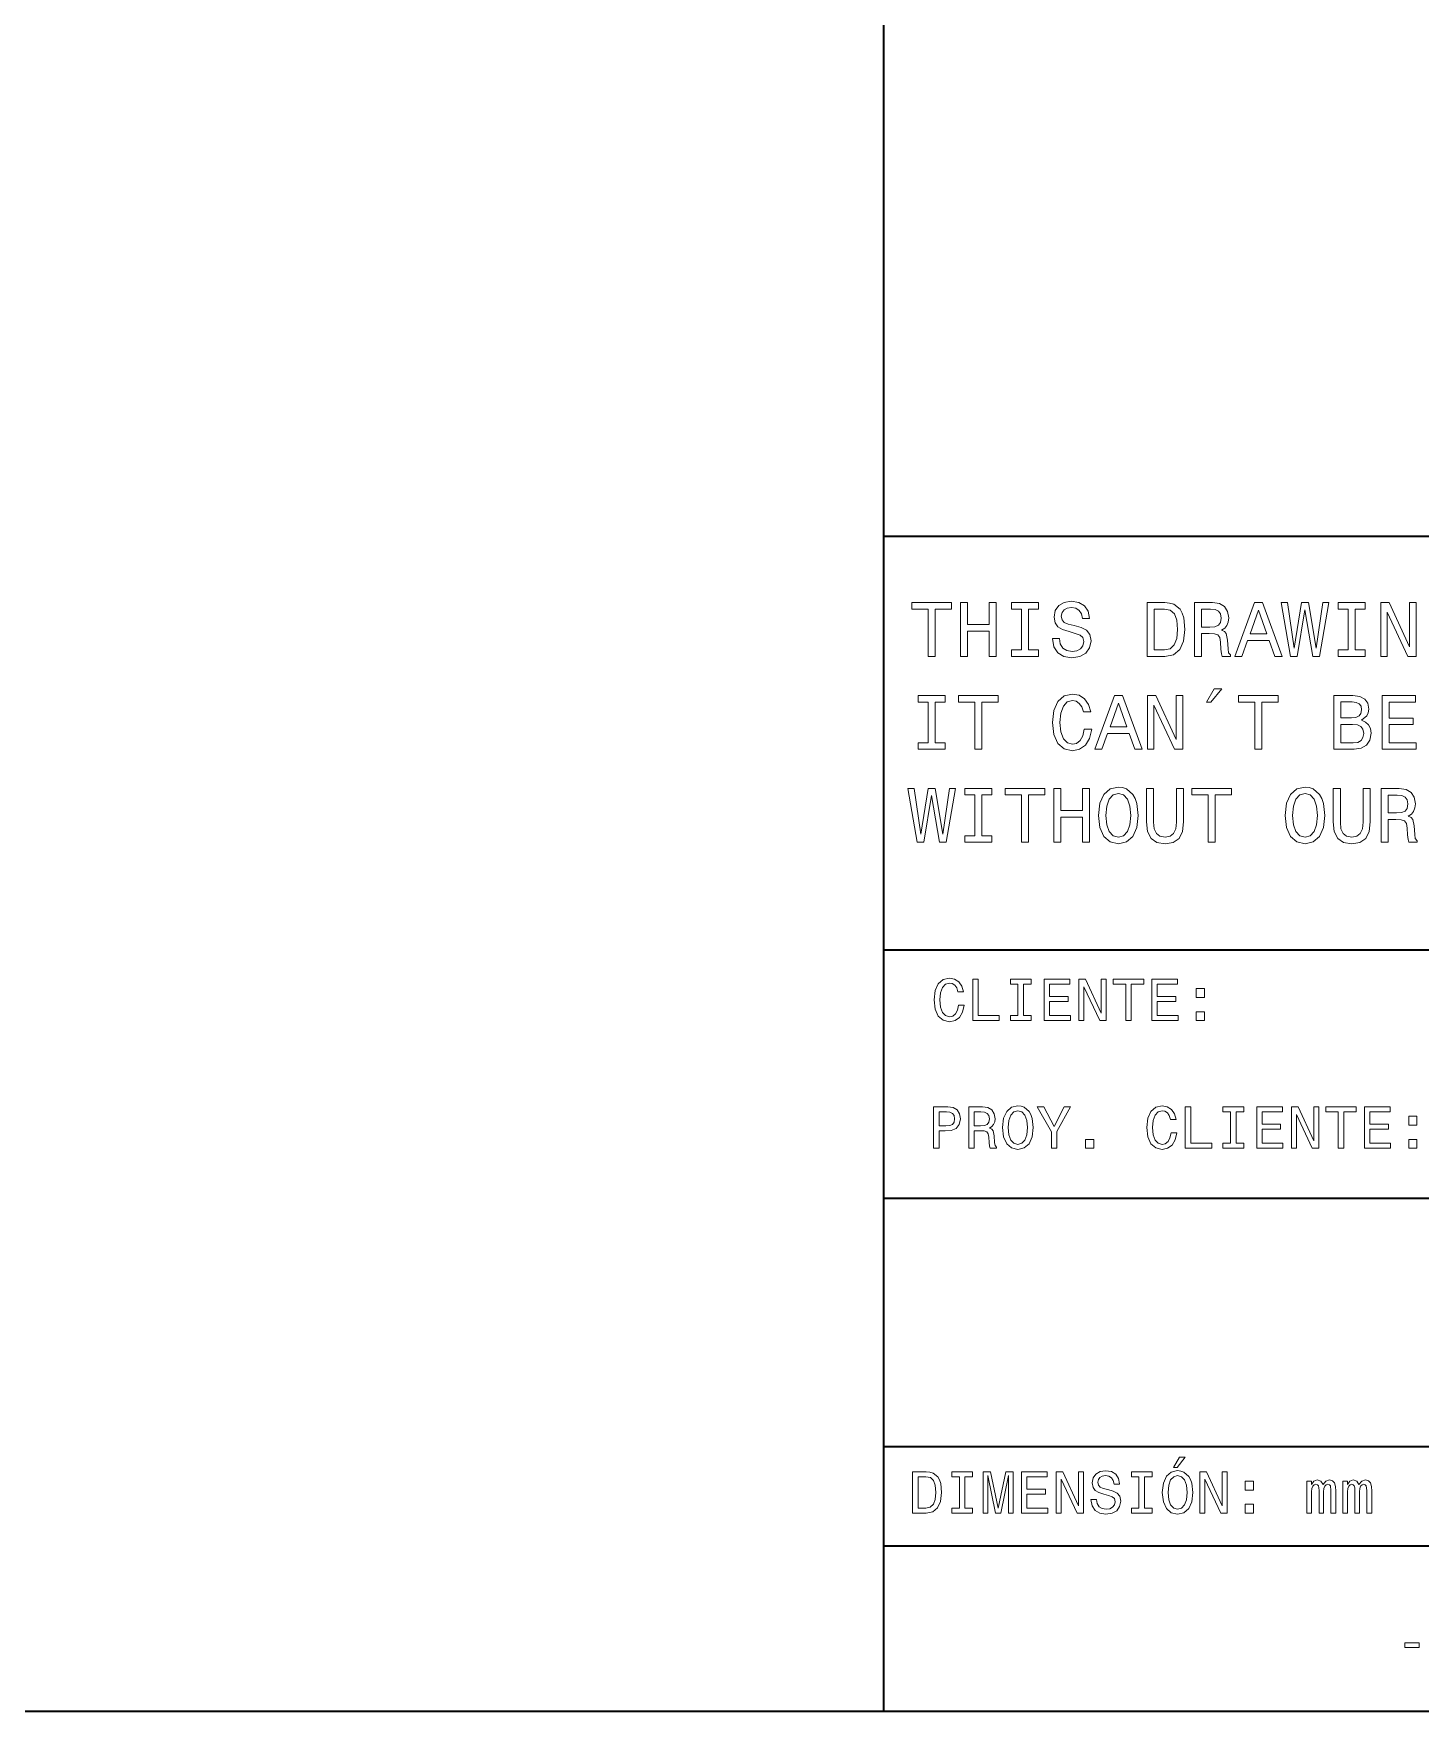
# Model space of a CAD drawing. Extents: x 15 to 1174, y 15 to 826.
# Drawn here: x 851.3 to 1018.8, y 15 to 217.7 of the extents above; entities that cross this region are included whole.
import ezdxf

# ---------------------------------------------------------------- set-up
doc = ezdxf.new("R2010")
doc.units = 0

msp = doc.modelspace()

# ---------------------------------------------------------------- linework, layer by layer
at = {"color": 7, "lineweight": 35}
for p, q in [((953.969971, 299), (953.969971, 15)), ((953.969971, 157), (1173.969971, 157)), ((953.969971, 107), (1173.969971, 107)), ((953.969971, 77), (1173.969971, 77)), ((953.969971, 47), (1173.969971, 47)), ((953.969971, 35), (1173.969971, 35)), ((1173.969971, 15), (15, 15))]:
    msp.add_line(p, q, dxfattribs=at)
at = {"color": 7, "lineweight": 13}
for points in [[(959.358276, 142.465012), (960.219971, 142.465012), (960.219971, 148.178268), (962.186829, 148.178268), (962.186829, 148.965012), (957.38208, 148.965012), (957.38208, 148.178268), (959.358276, 148.178268)], [(963.254578, 142.465012), (964.12561, 142.465012), (964.12561, 145.518326), (966.729309, 145.518326), (966.729309, 142.465012), (967.591003, 142.465012), (967.591003, 148.965012), (966.729309, 148.965012), (966.729309, 146.314438), (964.12561, 146.314438), (964.12561, 148.965012), (963.254578, 148.965012)], [(970.634949, 143.251755), (969.436096, 143.251755), (969.436096, 142.465012), (972.695496, 142.465012), (972.695496, 143.251755), (971.496643, 143.251755), (971.496643, 148.178268), (972.695496, 148.178268), (972.695496, 148.965012), (969.436096, 148.965012), (969.436096, 148.178268), (970.634949, 148.178268)], [(975.224304, 144.609818), (974.372009, 144.609818), (974.559326, 143.617035), (975.027588, 142.886475), (975.748779, 142.446274), (976.722839, 142.287064), (977.687561, 142.43692), (978.408752, 142.849014), (978.867676, 143.49527), (979.036255, 144.34758), (978.895752, 145.115585), (978.50238, 145.611984), (977.865479, 145.939789), (977.013184, 146.183319), (976.282654, 146.361267), (975.804993, 146.567322), (975.533386, 146.867035), (975.449097, 147.335327), (975.533386, 147.756805), (975.776917, 148.075241), (976.15155, 148.290665), (976.666626, 148.365585), (977.191162, 148.271927), (977.603271, 148.019043), (977.874878, 147.59758), (978.005981, 147.026245), (978.858276, 147.026245), (978.858276, 147.044983), (978.708435, 147.925385), (978.26825, 148.581009), (977.575134, 148.993103), (976.63855, 149.133606), (975.795593, 148.993103), (975.140015, 148.599731), (974.718506, 147.990952), (974.568665, 147.204208), (974.69043, 146.501755), (975.046326, 146.024094), (975.608276, 145.705643), (976.376282, 145.462128), (977.134949, 145.246719), (977.706299, 145.040665), (978.052795, 144.740952), (978.174561, 144.253922), (978.062195, 143.757523), (977.771851, 143.382874), (977.331665, 143.148727), (976.760315, 143.073807), (976.123413, 143.176834), (975.636414, 143.476532), (975.327332, 143.963577)], [(987.971436, 148.965012), (985.807861, 148.965012), (985.807861, 142.465012), (987.971436, 142.465012), (988.99231, 142.671066), (989.750977, 143.298584), (990.219238, 144.319473), (990.387817, 145.715012), (990.237976, 147.138641), (990.050659, 147.700607), (989.788391, 148.150177), (989.029785, 148.758957), (988.533386, 148.908813)], [(987.905823, 148.187637), (988.617676, 148.04715), (989.104675, 147.616302), (989.39502, 146.848297), (989.488708, 145.715012), (989.385681, 144.619186), (989.095337, 143.851181), (988.598938, 143.392242), (987.905823, 143.242386), (986.678894, 143.242386), (986.678894, 148.187637)], [(991.530518, 142.465012), (992.40155, 142.465012), (992.40155, 145.209244), (993.291321, 145.209244), (993.946899, 145.181152), (994.359009, 145.050034), (994.583801, 144.740952), (994.67749, 144.188354), (994.724304, 143.345413), (994.780518, 142.792816), (994.892883, 142.465012), (995.876343, 142.465012), (995.876343, 142.64296), (995.660889, 142.905212), (995.585938, 143.392242), (995.520386, 144.441238), (995.361206, 145.218613), (995.145752, 145.462128), (994.808594, 145.640091), (995.183228, 145.874237), (995.445496, 146.202042), (995.614075, 146.614151), (995.670288, 147.11055), (995.539124, 147.897293), (995.16449, 148.48735), (994.546326, 148.843246), (993.703369, 148.965012), (991.530518, 148.965012)], [(993.4599, 148.1689), (994.031189, 148.112701), (994.43396, 147.934753), (994.686829, 147.606949), (994.771118, 147.091812), (994.67749, 146.548584), (994.424561, 146.220779), (993.993774, 146.052185), (993.403687, 146.005356), (992.40155, 146.005356), (992.40155, 148.1689)], [(996.410156, 142.465012), (997.271851, 142.465012), (997.955566, 144.375671), (1000.549927, 144.375671), (1001.233643, 142.465012), (1002.114075, 142.465012), (999.735107, 148.97438), (998.779785, 148.97438)], [(998.255249, 145.171783), (999.257446, 148.037781), (1000.259583, 145.171783)], [(1003.12561, 142.465012), (1003.949829, 142.465012), (1004.886414, 148.103333), (1005.851074, 142.465012), (1006.637817, 142.465012), (1007.780518, 148.97438), (1007.031189, 148.97438), (1006.225708, 143.439072), (1005.298523, 148.97438), (1004.483643, 148.97438), (1003.575134, 143.439072), (1002.769653, 148.97438), (1002.001648, 148.97438)], [(1010.103271, 143.251755), (1008.904419, 143.251755), (1008.904419, 142.465012), (1012.163757, 142.465012), (1012.163757, 143.251755), (1010.964905, 143.251755), (1010.964905, 148.178268), (1012.163757, 148.178268), (1012.163757, 148.965012), (1008.904419, 148.965012), (1008.904419, 148.178268), (1010.103271, 148.178268)], [(1014.036987, 142.465012), (1014.814331, 142.465012), (1014.814331, 147.794266), (1017.305725, 142.465012), (1018.307861, 142.465012), (1018.307861, 148.965012), (1017.521118, 148.965012), (1017.521118, 143.635757), (1015.057861, 148.965012), (1014.036987, 148.965012)], [(978.221436, 133.651611), (978.034119, 132.864868), (977.725037, 132.302902), (977.294189, 131.95636), (976.788391, 131.843979), (976.179626, 132.012558), (975.701965, 132.518326), (975.383545, 133.342529), (975.280518, 134.485184), (975.383545, 135.618469), (975.692566, 136.452042), (976.170288, 136.957809), (976.788391, 137.135757), (977.237976, 137.042099), (977.622009, 136.779846), (977.921692, 136.358383), (978.127747, 135.777695), (979.017517, 135.777695), (978.736572, 136.667465), (978.249512, 137.341812), (977.584534, 137.763275), (976.788391, 137.913132), (975.795593, 137.678986), (975.036987, 137.023361), (974.549927, 135.946274), (974.381348, 134.485184), (974.549927, 133.024094), (975.036987, 131.947006), (975.795593, 131.282013), (976.788391, 131.057236), (977.659424, 131.235184), (978.361877, 131.731583), (978.858276, 132.546417), (979.120544, 133.651611)], [(992.972839, 136.948441), (993.525452, 136.948441), (994.827332, 138.540665), (993.909424, 138.540665)], [(959.358276, 132.021927), (958.159424, 132.021927), (958.159424, 131.235184), (961.418823, 131.235184), (961.418823, 132.021927), (960.219971, 132.021927), (960.219971, 136.948441), (961.418823, 136.948441), (961.418823, 137.735184), (958.159424, 137.735184), (958.159424, 136.948441), (959.358276, 136.948441)], [(964.996643, 131.235184), (965.858276, 131.235184), (965.858276, 136.948441), (967.825134, 136.948441), (967.825134, 137.735184), (963.020386, 137.735184), (963.020386, 136.948441), (964.996643, 136.948441)], [(979.495178, 131.235184), (980.356873, 131.235184), (981.040588, 133.145844), (983.634949, 133.145844), (984.318665, 131.235184), (985.199097, 131.235184), (982.820129, 137.744553), (981.864807, 137.744553)], [(981.340271, 133.941956), (982.342468, 136.807953), (983.344604, 133.941956)], [(985.845337, 131.235184), (986.622681, 131.235184), (986.622681, 136.564438), (989.114075, 131.235184), (990.116211, 131.235184), (990.116211, 137.735184), (989.329468, 137.735184), (989.329468, 132.40593), (986.866211, 137.735184), (985.845337, 137.735184)], [(998.826599, 131.235184), (999.688293, 131.235184), (999.688293, 136.948441), (1001.655151, 136.948441), (1001.655151, 137.735184), (996.850403, 137.735184), (996.850403, 136.948441), (998.826599, 136.948441)], [(1011.704834, 134.747437), (1012.360474, 135.290665), (1012.529053, 135.65593), (1012.585266, 136.105499), (1012.463501, 136.807953), (1012.098206, 137.313721), (1011.508179, 137.622787), (1010.68396, 137.735184), (1008.370544, 137.735184), (1008.370544, 131.235184), (1010.815063, 131.235184), (1011.686096, 131.366302), (1012.332336, 131.75032), (1012.735107, 132.3591), (1012.87561, 133.183304), (1012.791321, 133.735901), (1012.566528, 134.194839), (1012.201233, 134.532013)], [(1010.505981, 135.037781), (1009.232239, 135.037781), (1009.232239, 136.957809), (1010.580933, 136.957809), (1011.08667, 136.901611), (1011.442566, 136.733017), (1011.65802, 136.442673), (1011.73291, 136.011841), (1011.648621, 135.581009), (1011.423889, 135.281296), (1011.039856, 135.093979)], [(1014.205566, 131.235184), (1018.326599, 131.235184), (1018.326599, 132.021927), (1015.067261, 132.021927), (1015.067261, 134.222931), (1017.970703, 134.222931), (1017.970703, 135.00032), (1015.067261, 135.00032), (1015.067261, 136.948441), (1018.251648, 136.948441), (1018.251648, 137.735184), (1014.205566, 137.735184)], [(1010.712036, 132.012558), (1009.232239, 132.012558), (1009.232239, 134.251038), (1010.627747, 134.251038), (1011.217834, 134.185471), (1011.639282, 133.988785), (1011.892151, 133.651611), (1011.97644, 133.164581), (1011.892151, 132.649445), (1011.65802, 132.293549), (1011.264648, 132.078125)], [(958.018982, 120.005356), (958.84314, 120.005356), (959.779785, 125.643684), (960.744446, 120.005356), (961.531189, 120.005356), (962.673889, 126.514725), (961.924561, 126.514725), (961.11908, 120.979416), (960.191895, 126.514725), (959.377014, 126.514725), (958.468506, 120.979416), (957.663025, 126.514725), (956.89502, 126.514725)], [(964.996643, 120.792099), (963.797791, 120.792099), (963.797791, 120.005356), (967.057129, 120.005356), (967.057129, 120.792099), (965.858276, 120.792099), (965.858276, 125.718613), (967.057129, 125.718613), (967.057129, 126.505356), (963.797791, 126.505356), (963.797791, 125.718613), (964.996643, 125.718613)], [(970.634949, 120.005356), (971.496643, 120.005356), (971.496643, 125.718613), (973.463501, 125.718613), (973.463501, 126.505356), (968.658752, 126.505356), (968.658752, 125.718613), (970.634949, 125.718613)], [(974.531189, 120.005356), (975.402222, 120.005356), (975.402222, 123.05867), (978.005981, 123.05867), (978.005981, 120.005356), (978.867676, 120.005356), (978.867676, 126.505356), (978.005981, 126.505356), (978.005981, 123.854782), (975.402222, 123.854782), (975.402222, 126.505356), (974.531189, 126.505356)], [(979.935364, 123.255356), (980.104004, 121.794258), (980.591003, 120.717171), (981.34967, 120.052185), (982.342468, 119.8274), (983.325867, 120.052185), (984.093872, 120.717171), (984.571533, 121.794258), (984.749512, 123.255356), (984.571533, 124.707085), (984.365479, 125.297142), (984.093872, 125.784172), (983.325867, 126.449158), (982.857605, 126.617744), (982.342468, 126.683311), (981.340271, 126.449158), (980.581665, 125.793541), (980.104004, 124.716454)], [(980.834534, 123.255356), (980.937561, 124.388641), (981.246643, 125.222214), (981.724304, 125.727982), (982.342468, 125.90593), (982.951233, 125.727982), (983.428894, 125.212845), (983.737976, 124.379272), (983.850403, 123.255356), (983.737976, 122.12207), (983.428894, 121.288498), (982.951233, 120.78273), (982.342468, 120.614143), (981.724304, 120.78273), (981.246643, 121.288498), (980.937561, 122.112701)], [(985.74231, 122.477982), (985.873413, 121.307228), (986.285522, 120.473656), (986.978638, 119.995987), (987.980774, 119.8274), (988.973572, 119.995987), (989.666626, 120.473656), (990.078735, 121.297867), (990.219238, 122.477982), (990.219238, 126.505356), (989.348206, 126.505356), (989.348206, 122.431145), (989.263916, 121.63504), (989.011047, 121.063713), (988.5802, 120.72654), (987.980774, 120.614143), (987.36261, 120.72654), (986.931763, 121.063713), (986.678894, 121.625671), (986.604004, 122.431145), (986.604004, 126.505356), (985.74231, 126.505356)], [(993.188293, 120.005356), (994.049927, 120.005356), (994.049927, 125.718613), (996.016785, 125.718613), (996.016785, 126.505356), (991.212036, 126.505356), (991.212036, 125.718613), (993.188293, 125.718613)], [(1002.488708, 123.255356), (1002.657288, 121.794258), (1003.144348, 120.717171), (1003.902954, 120.052185), (1004.895752, 119.8274), (1005.879211, 120.052185), (1006.647217, 120.717171), (1007.124878, 121.794258), (1007.302856, 123.255356), (1007.124878, 124.707085), (1006.918823, 125.297142), (1006.647217, 125.784172), (1005.879211, 126.449158), (1005.410889, 126.617744), (1004.895752, 126.683311), (1003.893616, 126.449158), (1003.134949, 125.793541), (1002.657288, 124.716454)], [(1003.387817, 123.255356), (1003.490845, 124.388641), (1003.799927, 125.222214), (1004.277588, 125.727982), (1004.895752, 125.90593), (1005.504578, 125.727982), (1005.982239, 125.212845), (1006.291321, 124.379272), (1006.403687, 123.255356), (1006.291321, 122.12207), (1005.982239, 121.288498), (1005.504578, 120.78273), (1004.895752, 120.614143), (1004.277588, 120.78273), (1003.799927, 121.288498), (1003.490845, 122.112701)], [(1008.295593, 122.477982), (1008.426758, 121.307228), (1008.838867, 120.473656), (1009.531921, 119.995987), (1010.534119, 119.8274), (1011.526855, 119.995987), (1012.219971, 120.473656), (1012.63208, 121.297867), (1012.772583, 122.477982), (1012.772583, 126.505356), (1011.90155, 126.505356), (1011.90155, 122.431145), (1011.817261, 121.63504), (1011.564331, 121.063713), (1011.133545, 120.72654), (1010.534119, 120.614143), (1009.915955, 120.72654), (1009.485107, 121.063713), (1009.232239, 121.625671), (1009.157288, 122.431145), (1009.157288, 126.505356), (1008.295593, 126.505356)], [(1014.083801, 120.005356), (1014.954834, 120.005356), (1014.954834, 122.749596), (1015.844604, 122.749596), (1016.500244, 122.721497), (1016.912354, 122.59037), (1017.137146, 122.281296), (1017.230774, 121.728699), (1017.277588, 120.885757), (1017.333801, 120.333168), (1017.446167, 120.005356), (1018.429626, 120.005356), (1018.429626, 120.183311), (1018.214233, 120.445557), (1018.139282, 120.932587), (1018.07373, 121.981583), (1017.91449, 122.758957), (1017.699097, 123.002472), (1017.361877, 123.180428), (1017.736572, 123.414581), (1017.998779, 123.742386), (1018.167358, 124.154495), (1018.223572, 124.650887), (1018.092468, 125.43763), (1017.717834, 126.027687), (1017.09967, 126.383598), (1016.256714, 126.505356), (1014.083801, 126.505356)], [(1016.013184, 125.709244), (1016.584534, 125.653053), (1016.987244, 125.475098), (1017.240112, 125.147285), (1017.324463, 124.632156), (1017.230774, 124.088928), (1016.977905, 123.761116), (1016.547058, 123.592529), (1015.957031, 123.5457), (1014.954834, 123.5457), (1014.954834, 125.709244)], [(963.035767, 100.320747), (962.891663, 99.715561), (962.653931, 99.283287), (962.32251, 99.016716), (961.933472, 98.93026), (961.465149, 99.059944), (961.097717, 99.44899), (960.852722, 100.083), (960.773499, 100.96196), (960.852722, 101.833717), (961.090515, 102.47493), (961.457947, 102.863976), (961.933472, 103.000862), (962.279236, 102.928818), (962.574646, 102.727089), (962.805176, 102.402885), (962.963684, 101.9562), (963.648132, 101.9562), (963.432007, 102.640633), (963.057373, 103.159363), (962.545837, 103.483574), (961.933472, 103.598846), (961.169739, 103.418732), (960.586182, 102.914406), (960.211548, 102.085876), (960.081848, 100.96196), (960.211548, 99.838043), (960.586182, 99.009514), (961.169739, 98.497986), (961.933472, 98.325073), (962.603455, 98.46196), (963.143799, 98.843803), (963.525635, 99.470604), (963.727417, 100.320747)], [(964.743225, 98.46196), (967.956482, 98.46196), (967.956482, 99.067146), (965.406067, 99.067146), (965.406067, 103.46196), (964.743225, 103.46196)], [(970.211548, 99.067146), (969.289368, 99.067146), (969.289368, 98.46196), (971.79657, 98.46196), (971.79657, 99.067146), (970.87439, 99.067146), (970.87439, 102.856773), (971.79657, 102.856773), (971.79657, 103.46196), (969.289368, 103.46196), (969.289368, 102.856773), (970.211548, 102.856773)], [(973.367188, 98.46196), (976.53717, 98.46196), (976.53717, 99.067146), (974.029968, 99.067146), (974.029968, 100.760231), (976.263428, 100.760231), (976.263428, 101.358215), (974.029968, 101.358215), (974.029968, 102.856773), (976.479553, 102.856773), (976.479553, 103.46196), (973.367188, 103.46196)], [(977.574646, 98.46196), (978.172607, 98.46196), (978.172607, 102.561386), (980.08905, 98.46196), (980.859985, 98.46196), (980.859985, 103.46196), (980.254761, 103.46196), (980.254761, 99.362534), (978.359985, 103.46196), (977.574646, 103.46196)], [(983.223083, 98.46196), (983.885864, 98.46196), (983.885864, 102.856773), (985.398865, 102.856773), (985.398865, 103.46196), (981.702881, 103.46196), (981.702881, 102.856773), (983.223083, 102.856773)], [(986.378662, 98.46196), (989.548706, 98.46196), (989.548706, 99.067146), (987.041504, 99.067146), (987.041504, 100.760231), (989.274963, 100.760231), (989.274963, 101.358215), (987.041504, 101.358215), (987.041504, 102.856773), (989.491089, 102.856773), (989.491089, 103.46196), (986.378662, 103.46196)], [(991.731689, 101.257347), (992.725952, 101.257347), (992.725952, 102.330833), (991.731689, 102.330833)], [(991.731689, 98.46196), (992.725952, 98.46196), (992.725952, 99.535446), (991.731689, 99.535446)], [(960.008057, 83.038452), (960.670837, 83.038452), (960.670837, 85.149406), (961.405701, 85.149406), (962.147827, 85.185425), (962.738586, 85.437584), (963.120422, 85.927498), (963.250122, 86.597527), (963.149231, 87.217125), (962.861084, 87.671021), (962.385559, 87.944794), (961.737122, 88.038452), (960.008057, 88.038452)], [(961.557007, 87.426064), (961.989319, 87.382835), (962.306274, 87.245941), (962.493652, 86.993782), (962.558472, 86.597527), (962.48645, 86.179665), (962.29187, 85.927498), (961.96051, 85.797821), (961.506592, 85.761795), (960.670837, 85.761795), (960.670837, 87.426064)], [(964.258728, 83.038452), (964.928772, 83.038452), (964.928772, 85.149406), (965.61322, 85.149406), (966.117554, 85.127792), (966.43457, 85.026924), (966.607483, 84.789169), (966.679504, 84.364098), (966.715515, 83.715683), (966.758728, 83.290611), (966.845215, 83.038452), (967.601685, 83.038452), (967.601685, 83.175339), (967.435974, 83.377068), (967.378357, 83.751709), (967.327942, 84.558624), (967.205444, 85.156609), (967.039734, 85.343925), (966.780396, 85.480812), (967.068542, 85.660927), (967.270264, 85.913094), (967.399963, 86.230095), (967.443176, 86.611938), (967.342346, 87.217125), (967.054138, 87.671021), (966.578613, 87.944794), (965.930237, 88.038452), (964.258728, 88.038452)], [(965.74292, 87.426064), (966.182373, 87.382835), (966.492188, 87.245941), (966.686707, 86.993782), (966.751526, 86.597527), (966.679504, 86.179665), (966.484985, 85.927498), (966.153564, 85.797821), (965.699707, 85.761795), (964.928772, 85.761795), (964.928772, 87.426064)], [(968.350952, 85.538452), (968.480652, 84.414536), (968.855286, 83.586006), (969.438843, 83.074478), (970.202576, 82.901566), (970.959045, 83.074478), (971.549805, 83.586006), (971.917236, 84.414536), (972.054138, 85.538452), (971.917236, 86.655167), (971.758728, 87.109055), (971.549805, 87.483696), (970.959045, 87.995224), (970.598816, 88.124908), (970.202576, 88.175339), (969.431641, 87.995224), (968.848083, 87.490898), (968.480652, 86.662369)], [(969.042603, 85.538452), (969.121887, 86.41021), (969.359619, 87.051422), (969.727051, 87.440468), (970.202576, 87.577354), (970.670837, 87.440468), (971.038269, 87.044212), (971.276062, 86.403008), (971.362488, 85.538452), (971.276062, 84.666695), (971.038269, 84.025482), (970.670837, 83.636436), (970.202576, 83.506752), (969.727051, 83.636436), (969.359619, 84.025482), (969.121887, 84.659492)], [(974.914368, 83.038452), (974.914368, 85.06295), (976.557007, 88.045654), (975.807739, 88.045654), (974.575745, 85.675339), (973.329346, 88.045654), (972.529663, 88.045654), (974.244324, 85.019722), (974.244324, 83.038452)], [(988.718384, 84.89724), (988.574341, 84.292053), (988.336548, 83.859779), (988.005127, 83.593208), (987.616089, 83.506752), (987.147827, 83.636436), (986.780396, 84.025482), (986.5354, 84.659492), (986.456177, 85.538452), (986.5354, 86.41021), (986.773193, 87.051422), (987.140625, 87.440468), (987.616089, 87.577354), (987.961914, 87.50531), (988.257324, 87.303581), (988.487854, 86.979378), (988.646362, 86.532692), (989.330811, 86.532692), (989.114685, 87.217125), (988.740051, 87.735855), (988.228516, 88.060066), (987.616089, 88.175339), (986.852417, 87.995224), (986.26886, 87.490898), (985.894226, 86.662369), (985.764526, 85.538452), (985.894226, 84.414536), (986.26886, 83.586006), (986.852417, 83.074478), (987.616089, 82.901566), (988.286133, 83.038452), (988.826477, 83.420296), (989.208313, 84.047096), (989.410034, 84.89724)], [(990.425903, 83.038452), (993.63916, 83.038452), (993.63916, 83.643639), (991.088745, 83.643639), (991.088745, 88.038452), (990.425903, 88.038452)], [(995.894226, 83.643639), (994.971985, 83.643639), (994.971985, 83.038452), (997.479248, 83.038452), (997.479248, 83.643639), (996.557007, 83.643639), (996.557007, 87.433266), (997.479248, 87.433266), (997.479248, 88.038452), (994.971985, 88.038452), (994.971985, 87.433266), (995.894226, 87.433266)], [(999.049805, 83.038452), (1002.219849, 83.038452), (1002.219849, 83.643639), (999.712646, 83.643639), (999.712646, 85.336723), (1001.946045, 85.336723), (1001.946045, 85.934708), (999.712646, 85.934708), (999.712646, 87.433266), (1002.162231, 87.433266), (1002.162231, 88.038452), (999.049805, 88.038452)], [(1003.257324, 83.038452), (1003.855286, 83.038452), (1003.855286, 87.137878), (1005.771729, 83.038452), (1006.542603, 83.038452), (1006.542603, 88.038452), (1005.937439, 88.038452), (1005.937439, 83.939026), (1004.042603, 88.038452), (1003.257324, 88.038452)], [(1008.905762, 83.038452), (1009.568542, 83.038452), (1009.568542, 87.433266), (1011.081543, 87.433266), (1011.081543, 88.038452), (1007.385559, 88.038452), (1007.385559, 87.433266), (1008.905762, 87.433266)], [(1012.06134, 83.038452), (1015.231384, 83.038452), (1015.231384, 83.643639), (1012.724182, 83.643639), (1012.724182, 85.336723), (1014.957581, 85.336723), (1014.957581, 85.934708), (1012.724182, 85.934708), (1012.724182, 87.433266), (1015.173767, 87.433266), (1015.173767, 88.038452), (1012.06134, 88.038452)], [(1017.414368, 85.833839), (1018.40863, 85.833839), (1018.40863, 86.907326), (1017.414368, 86.907326)], [(978.379761, 83.038452), (979.374023, 83.038452), (979.374023, 84.111938), (978.379761, 84.111938)], [(1017.414368, 83.038452), (1018.40863, 83.038452), (1018.40863, 84.111938), (1017.414368, 84.111938)], [(989.001648, 44.482395), (989.426758, 44.482395), (990.428162, 45.70718), (989.722107, 45.70718)], [(959.131348, 43.956459), (957.467102, 43.956459), (957.467102, 38.956459), (959.131348, 38.956459), (959.916626, 39.11496), (960.500244, 39.597668), (960.860474, 40.382973), (960.990173, 41.456459), (960.874878, 42.551559), (960.730774, 42.983837), (960.529053, 43.329659), (959.945496, 43.797958), (959.56366, 43.913231)], [(959.080933, 43.358475), (959.628479, 43.250408), (960.003113, 42.918995), (960.22644, 42.328217), (960.298523, 41.456459), (960.219238, 40.613518), (959.995911, 40.022743), (959.614075, 39.669716), (959.080933, 39.554443), (958.137146, 39.554443), (958.137146, 43.358475)], [(963.144348, 39.561646), (962.222107, 39.561646), (962.222107, 38.956459), (964.729309, 38.956459), (964.729309, 39.561646), (963.807129, 39.561646), (963.807129, 43.351273), (964.729309, 43.351273), (964.729309, 43.956459), (962.222107, 43.956459), (962.222107, 43.351273), (963.144348, 43.351273)], [(966.01178, 38.956459), (966.566528, 38.956459), (966.566528, 43.495365), (967.503113, 38.956459), (968.122681, 38.956459), (969.052124, 43.495365), (969.052124, 38.956459), (969.614075, 38.956459), (969.614075, 43.956459), (968.735107, 43.956459), (967.812927, 39.547237), (966.897949, 43.956459), (966.01178, 43.956459)], [(970.637146, 38.956459), (973.807129, 38.956459), (973.807129, 39.561646), (971.299927, 39.561646), (971.299927, 41.25473), (973.533386, 41.25473), (973.533386, 41.852715), (971.299927, 41.852715), (971.299927, 43.351273), (973.749512, 43.351273), (973.749512, 43.956459), (970.637146, 43.956459)], [(974.844604, 38.956459), (975.442566, 38.956459), (975.442566, 43.055882), (977.359009, 38.956459), (978.129883, 38.956459), (978.129883, 43.956459), (977.524719, 43.956459), (977.524719, 39.857037), (975.629883, 43.956459), (974.844604, 43.956459)], [(979.686096, 40.606316), (979.030518, 40.606316), (979.174561, 39.842625), (979.53479, 39.280666), (980.089539, 38.942051), (980.838867, 38.819572), (981.580933, 38.934845), (982.135681, 39.251846), (982.488708, 39.748966), (982.618408, 40.404587), (982.510315, 40.995365), (982.207703, 41.377209), (981.717834, 41.629372), (981.062195, 41.816689), (980.500244, 41.953575), (980.132812, 42.11208), (979.923889, 42.342625), (979.859009, 42.702858), (979.923889, 43.027065), (980.111206, 43.272022), (980.399353, 43.437729), (980.795593, 43.495365), (981.199097, 43.423317), (981.516052, 43.228794), (981.725037, 42.904587), (981.825867, 42.465103), (982.481506, 42.465103), (982.481506, 42.479515), (982.366211, 43.156746), (982.027588, 43.661072), (981.494446, 43.978073), (980.773987, 44.086143), (980.12561, 43.978073), (979.621277, 43.67548), (979.297058, 43.20718), (979.181763, 42.601994), (979.275452, 42.061646), (979.549194, 41.69421), (979.981506, 41.449253), (980.572266, 41.261936), (981.155823, 41.09623), (981.595337, 40.937729), (981.861877, 40.70718), (981.955566, 40.332539), (981.86908, 39.950695), (981.645752, 39.66251), (981.307129, 39.482395), (980.867676, 39.424759), (980.377747, 39.504009), (980.003113, 39.734558), (979.765381, 40.109196)], [(984.8302, 39.561646), (983.90802, 39.561646), (983.90802, 38.956459), (986.415222, 38.956459), (986.415222, 39.561646), (985.493042, 39.561646), (985.493042, 43.351273), (986.415222, 43.351273), (986.415222, 43.956459), (983.90802, 43.956459), (983.90802, 43.351273), (984.8302, 43.351273)], [(987.647217, 41.456459), (987.776855, 40.332539), (988.15155, 39.504009), (988.735107, 38.992481), (989.498779, 38.819572), (990.255249, 38.992481), (990.846069, 39.504009), (991.213501, 40.332539), (991.350342, 41.456459), (991.213501, 42.573174), (991.054993, 43.027065), (990.846069, 43.401703), (990.255249, 43.913231), (989.89502, 44.042915), (989.498779, 44.093346), (988.727905, 43.913231), (988.144348, 43.408909), (987.776855, 42.580379)], [(988.338867, 41.456459), (988.418091, 42.328217), (988.655823, 42.969429), (989.023315, 43.358475), (989.498779, 43.495365), (989.967102, 43.358475), (990.334534, 42.962223), (990.572266, 42.321011), (990.658752, 41.456459), (990.572266, 40.584702), (990.334534, 39.943489), (989.967102, 39.554443), (989.498779, 39.424759), (989.023315, 39.554443), (988.655823, 39.943489), (988.418091, 40.577496)], [(992.193298, 38.956459), (992.791321, 38.956459), (992.791321, 43.055882), (994.707703, 38.956459), (995.478638, 38.956459), (995.478638, 43.956459), (994.873413, 43.956459), (994.873413, 39.857037), (992.978638, 43.956459), (992.193298, 43.956459)], [(997.676025, 41.751846), (998.670288, 41.751846), (998.670288, 42.825336), (997.676025, 42.825336)], [(1005.104004, 38.956459), (1005.687561, 38.956459), (1005.687561, 41.542915), (1005.723572, 41.931965), (1005.831665, 42.212944), (1005.997375, 42.378651), (1006.213501, 42.443489), (1006.386414, 42.385853), (1006.501648, 42.24176), (1006.559326, 41.996803), (1006.580933, 41.672596), (1006.580933, 38.956459), (1007.128479, 38.956459), (1007.128479, 41.542915), (1007.16449, 41.924759), (1007.272583, 42.205738), (1007.445496, 42.378651), (1007.661621, 42.443489), (1007.834534, 42.385853), (1007.949829, 42.24176), (1008.021851, 41.672596), (1008.021851, 38.956459), (1008.605408, 38.956459), (1008.605408, 41.629372), (1008.569397, 42.184124), (1008.454102, 42.609196), (1008.223572, 42.868561), (1007.848938, 42.962223), (1007.409485, 42.81813), (1007.070862, 42.400265), (1006.80426, 42.810925), (1006.357605, 42.962223), (1005.946899, 42.81813), (1005.665955, 42.414673), (1005.665955, 42.825336), (1005.104004, 42.825336)], [(1009.441162, 38.956459), (1010.024719, 38.956459), (1010.024719, 41.542915), (1010.06073, 41.931965), (1010.168823, 42.212944), (1010.334534, 42.378651), (1010.550659, 42.443489), (1010.723572, 42.385853), (1010.838867, 42.24176), (1010.896484, 41.996803), (1010.918091, 41.672596), (1010.918091, 38.956459), (1011.465637, 38.956459), (1011.465637, 41.542915), (1011.501709, 41.924759), (1011.609741, 42.205738), (1011.782654, 42.378651), (1011.998779, 42.443489), (1012.171692, 42.385853), (1012.286987, 42.24176), (1012.359009, 41.672596), (1012.359009, 38.956459), (1012.942627, 38.956459), (1012.942627, 41.629372), (1012.906555, 42.184124), (1012.791321, 42.609196), (1012.56073, 42.868561), (1012.186096, 42.962223), (1011.746643, 42.81813), (1011.40802, 42.400265), (1011.141418, 42.810925), (1010.694763, 42.962223), (1010.284119, 42.81813), (1010.003113, 42.414673), (1010.003113, 42.825336), (1009.441162, 42.825336)], [(997.676025, 38.956459), (998.670288, 38.956459), (998.670288, 40.029945), (997.676025, 40.029945)], [(1016.955078, 22.711817), (1018.698608, 22.711817), (1018.698608, 23.280981), (1016.955078, 23.280981)]]:
    msp.add_lwpolyline(points, close=True, dxfattribs=at)

doc.saveas('drawing.dxf')
